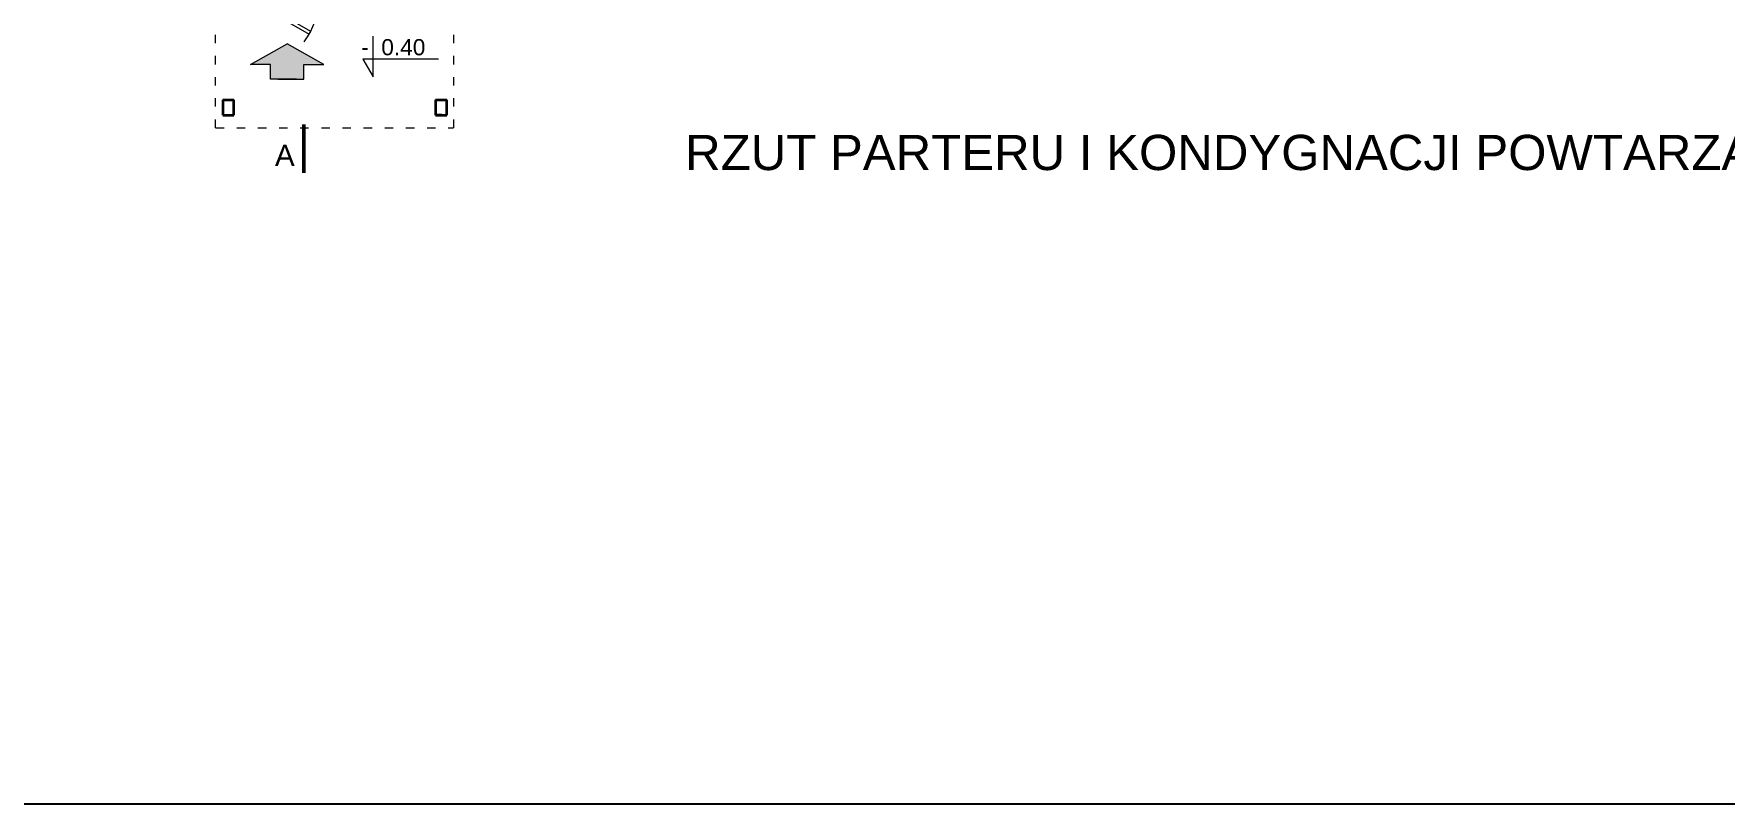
# Model space of a CAD drawing. Header units: millimetres. Extents: x -13324 to 13450, y -2140 to 8293.
# Drawn here: x -10728 to -8328, y 1846 to 2940 of the extents above; entities that cross this region are included whole.
import ezdxf

# ---------------------------------------------------------------- set-up
doc = ezdxf.new("R2010")
doc.units = ezdxf.units.MM
doc.header["$MEASUREMENT"] = 0
doc.linetypes.add('ACAD_ISO03W100', pattern=[30, 12, -18])
doc.layers.get('0').update_dxf_attribs({"lineweight": 5})
for name, color, linetype, lineweight in [('Okna c.', 7, 'Continuous', 5), ('Urządzenia', 160, 'Continuous', 5), ('Widok', 7, 'Continuous', 9), ('Wymiary', 102, 'Continuous', 5), ('Wypełnienie', 7, 'Continuous', 5), ('Ściany k.', 7, 'Continuous', 35)]:
    doc.layers.add(name, color=color, linetype=linetype, lineweight=lineweight)
doc.layers.add('Ramka', color=7, linetype='Continuous', plot=False)
doc.styles.get("Standard").update_dxf_attribs({"font": 'ARIAL.TTF'})

# ---------------------------------------------------------------- blocks, each defined once
blk = doc.blocks.new('Door - Right Hung 36 in.')
blk.add_lwpolyline([(-0.75, -1.3), (0, 0), (-31.18, 18), (-31.93, 16.7)], close=True)
blk.add_arc((0, 0), 36, 142.68987, 180)

msp = doc.modelspace()

# ---------------------------------------------------------------- hatches: boundary and pattern name
at = {"layer": 'Urządzenia'}
h = msp.add_hatch(color=256, dxfattribs=at)
h.dxf.hatch_style = 1
h.paths.add_polyline_path([(-10368.233, 2926.401), (-10420.141, 2896.762), (-10392.089, 2896.762), (-10392.089, 2876.162), (-10354.919, 2876.162), (-10344.377, 2876.162), (-10344.377, 2896.762), (-10316.326, 2896.762)])

# ---------------------------------------------------------------- linework, layer by layer
at = {"layer": 'Okna c.', "linetype": 'ACAD_ISO03W100'}
for p, q in [((-10469.728, 2806.998), (-10469.728, 2984.775)), ((-10131.915, 2806.998), (-10131.915, 2984.775)), ((-10469.728, 2806.998), (-10132.275, 2806.998))]:
    msp.add_line(p, q, dxfattribs=at)
at = {"layer": 'Okna c.'}
for p, q in [((-10246.179, 2879.148), (-10246.179, 2937.182)), ((-10260.809, 2904.489), (-10246.179, 2879.148)), ((-10191.919, 2904.489), (-10260.809, 2904.489)), ((-10153.229, 2904.489), (-10260.809, 2904.489))]:
    msp.add_line(p, q, dxfattribs=at)
at = {"layer": 'Ramka'}
msp.add_lwpolyline([(-13324.036, 8293.373), (-3775.916, 8293.373), (-3775.916, 1846.348), (-13324.036, 1846.348)], close=True, dxfattribs=at)
at = {"layer": 'Urządzenia'}
for p, q in [((-10420.141, 2896.762), (-10368.233, 2926.401)), ((-10316.326, 2896.762), (-10368.233, 2926.401)), ((-10392.089, 2896.762), (-10420.141, 2896.762)), ((-10392.089, 2876.162), (-10392.089, 2896.762)), ((-10344.377, 2896.762), (-10316.326, 2896.762)), ((-10344.377, 2876.162), (-10344.377, 2896.762)), ((-10354.919, 2876.162), (-10392.089, 2876.162)), ((-10381.547, 2876.162), (-10344.377, 2876.162))]:
    msp.add_line(p, q, dxfattribs=at)
at = {"layer": 'Widok', "lineweight": 50}
msp.add_line((-10344.676, 2742.935), (-10344.676, 2811.673), dxfattribs=at)
at = {"layer": 'Ściany k.'}
for p, q in [((-10459.728, 2846.505), (-10443.728, 2846.505)), ((-10459.728, 2846.505), (-10459.728, 2824.775)), ((-10443.728, 2824.775), (-10443.728, 2846.505)), ((-10157.728, 2846.505), (-10141.728, 2846.505)), ((-10157.728, 2846.505), (-10157.728, 2824.775)), ((-10141.728, 2824.775), (-10141.728, 2846.505)), ((-10459.728, 2824.775), (-10443.728, 2824.775)), ((-10157.728, 2824.775), (-10141.728, 2824.775)), ((-10148.562, 2824.775), (-10157.728, 2824.775)), ((-10157.728, 2824.775), (-10141.728, 2824.775))]:
    msp.add_line(p, q, dxfattribs=at)

# ---------------------------------------------------------------- block references
at = {"xscale": 2.832000000002154, "yscale": 2.832000000000789, "zscale": 2.832, "rotation": 180}
msp.add_blockref('Door - Right Hung 36 in.', (-10425.256, 2991.096), dxfattribs=at)

# ---------------------------------------------------------------- texts
at = {"lineweight": 18}
msp.add_text('A', height=30, dxfattribs=at).set_placement((-10385.531, 2752.862))
at = {"layer": 'Wymiary', "insert": (-9803.485, 2796.96), "char_height": 50, "width": 1785.9861, "attachment_point": 1}
msp.add_mtext('{\\fArial|b0|i0|c238|p34;RZUT PARTERU I KONDYGNACJI POWTARZALNEJ}', dxfattribs=at)
at = {"layer": 'Wypełnienie'}
msp.add_text('-  0.40', height=23, dxfattribs=at).set_placement((-10263.182, 2909.948))

doc.saveas('drawing.dxf')
